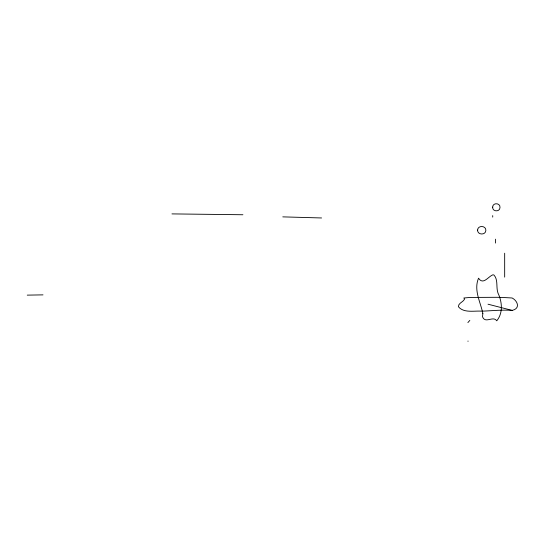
<?xml version="1.0" encoding="UTF-8"?>
<svg xmlns="http://www.w3.org/2000/svg" width="545" height="545" viewBox="0 0 545 545"><rect width="100%" height="100%" fill="white"/><g stroke="black" fill="none" stroke-linecap="round" stroke-linejoin="round"><path stroke-width="0.82" d="M467.882 322.586L469.838 320.399M512.171 310.398C520.502 308.572 517.839 301.031 512.171 297.999A465.151 464.347 0 0 0 497.823 297.304L470.226 297.434L463.836 297.999L464.626 299.041C463.27 302.087 458.345 302.945 458.393 306.719C463.809 313.307 474.13 310.602 481.678 311.161C491.835 310.834 502.006 309.635 512.171 310.398L488.007 304.199M27.25 295.131L43.001 294.872M171.961 213.899L242.907 214.75M282.787 216.869L321.577 217.966M504.67 253.207L504.67 277.126M495.562 239.166L495.562 243.07M492.714 215.609L492.714 217.108M468.012 341L468.012 341.388M482.843 313.457L482.509 316.747C485.261 324.111 493.096 315.378 496.768 320.807C502.783 313.464 502.231 303.367 498.866 295.029C495.235 288.741 498.852 280.518 494.002 275.089L493.034 274.762C488.32 276.329 483.217 285.498 478.544 278.195C473.51 290.151 480.499 301.896 482.843 313.457M492.653 207.114C492.21 211.814 499.99 212.223 500.003 207.475C500.453 202.767 492.673 202.365 492.653 207.114M477.597 230.058C477.263 235.038 485.684 235.413 485.854 230.433C486.188 225.46 477.767 225.085 477.597 230.058"/></g></svg>
